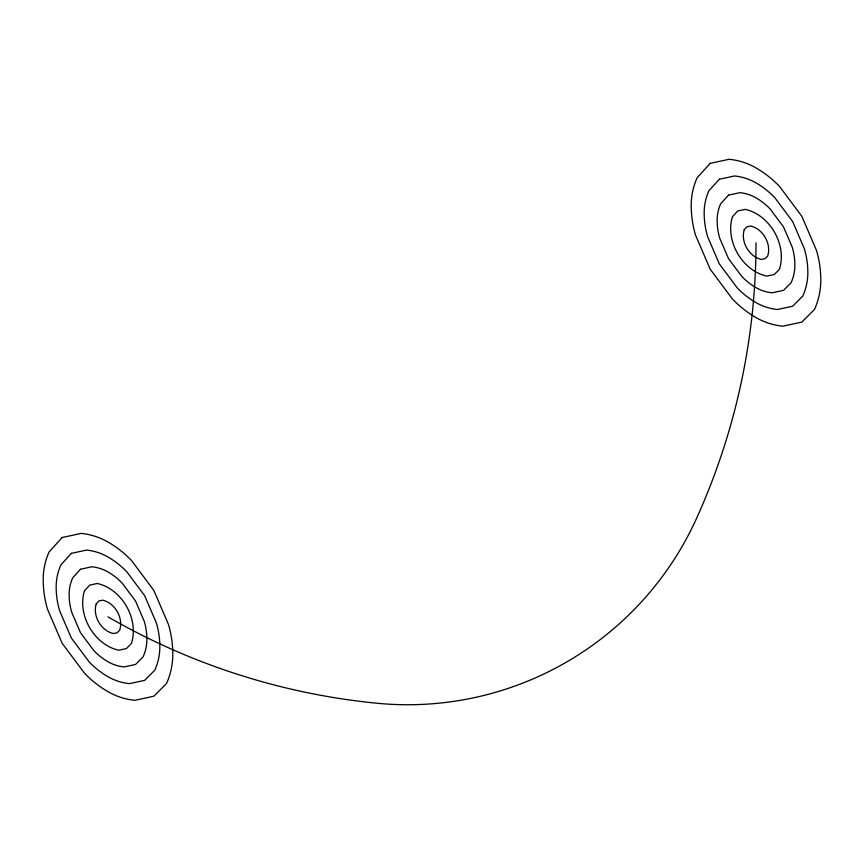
<?xml version="1.0" encoding="UTF-8"?>
<svg xmlns="http://www.w3.org/2000/svg" width="864" height="864" viewBox="0 0 864 864"><rect width="100%" height="100%" fill="white"/><g stroke="black" fill="none" stroke-linecap="round" stroke-linejoin="round"><path stroke-width="1.3" d="M756 242.741A668.65 668.65 0 0 1 696.557 518.357A317.077 317.077 0 0 1 376.412 703.188A668.65 668.65 0 0 1 108 616.864M84.456 590.879C76.95 614.93 94.144 644.717 118.735 650.246L126.328 648.605L131.393 643.529C139.288 619.304 122.116 589.075 97.265 583.481L89.672 585.122L84.456 590.879M96.228 603.871C92.47 615.892 101.077 630.796 113.368 633.55L117.169 632.74L119.696 630.202C123.649 618.084 115.052 602.975 102.632 600.167L98.831 600.988L96.228 603.871M732.456 216.756C724.95 240.808 742.144 270.594 766.735 276.124L774.328 274.482L779.393 269.406C787.288 245.182 770.116 214.952 745.265 209.358L737.672 211L732.456 216.756M744.228 229.748C740.47 241.769 749.077 256.673 761.368 259.427L765.169 258.617L767.696 256.079C771.649 243.961 763.052 228.841 750.632 226.044L746.831 226.865L744.228 229.748M62.176 537.494L49.14 551.891A66.863 66.863 0 0 0 43.2 579.452A104.717 104.717 0 0 0 47.542 609.282L62.176 643.313L84.337 673.013A104.717 104.717 0 0 0 108 691.686A66.863 66.863 0 0 0 134.838 700.315L153.824 696.222L166.493 683.543A70.999 70.999 0 0 0 172.8 654.275A104.717 104.717 0 0 0 168.458 624.445L153.824 590.404L131.663 560.714A104.717 104.717 0 0 0 108 542.041A66.863 66.863 0 0 0 81.162 533.401L62.176 537.494M71.345 553.37L60.912 564.883A53.492 53.492 0 0 0 56.16 586.937A83.776 83.776 0 0 0 59.627 610.794L71.345 638.032L89.068 661.781A83.776 83.776 0 0 0 108 676.728A53.492 53.492 0 0 0 129.47 683.629L144.655 680.357L154.786 670.205A56.797 56.797 0 0 0 159.84 646.79A83.776 83.776 0 0 0 156.373 622.933L144.655 595.696L126.932 571.946A83.776 83.776 0 0 0 108 556.999A53.492 53.492 0 0 0 86.53 550.098L71.345 553.37M80.503 569.246L72.684 577.876A40.122 40.122 0 0 0 69.12 594.41A62.834 62.834 0 0 0 71.723 612.317L80.503 632.74L93.798 650.56A62.834 62.834 0 0 0 108 661.759A40.122 40.122 0 0 0 124.103 666.932L135.497 664.481L143.089 656.867A42.595 42.595 0 0 0 146.88 639.306A62.834 62.834 0 0 0 144.277 621.41L135.497 600.988L122.202 583.168A62.834 62.834 0 0 0 108 571.968A40.122 40.122 0 0 0 91.897 566.784L80.503 569.246M710.176 163.372L697.14 177.768A66.863 66.863 0 0 0 691.2 205.33A104.717 104.717 0 0 0 695.542 235.159L710.176 269.19L732.337 298.89A104.717 104.717 0 0 0 756 317.563A66.863 66.863 0 0 0 782.838 326.192L801.824 322.099L814.493 309.42A70.999 70.999 0 0 0 820.8 280.152A104.717 104.717 0 0 0 816.458 250.322L801.824 216.281L779.663 186.592A104.717 104.717 0 0 0 756 167.918A66.863 66.863 0 0 0 729.162 159.278L710.176 163.372M719.345 179.248L708.912 190.76A53.492 53.492 0 0 0 704.16 212.814A83.776 83.776 0 0 0 707.627 236.671L719.345 263.909L737.068 287.658A83.776 83.776 0 0 0 756 302.605A53.492 53.492 0 0 0 777.47 309.506L792.655 306.234L802.786 296.082A56.797 56.797 0 0 0 807.84 272.668A83.776 83.776 0 0 0 804.373 248.81L792.655 221.573L774.932 197.824A83.776 83.776 0 0 0 756 182.876A53.492 53.492 0 0 0 734.53 175.975L719.345 179.248M728.503 195.124L720.684 203.753A40.122 40.122 0 0 0 717.12 220.288A62.834 62.834 0 0 0 719.723 238.194L728.503 258.617L741.798 276.426A62.834 62.834 0 0 0 756 287.636A40.122 40.122 0 0 0 772.103 292.81L783.497 290.358L791.089 282.744A42.595 42.595 0 0 0 794.88 265.183A62.834 62.834 0 0 0 792.277 247.288L783.497 226.865L770.202 209.045A62.834 62.834 0 0 0 756 197.845A40.122 40.122 0 0 0 739.897 192.661L728.503 195.124"/></g></svg>
